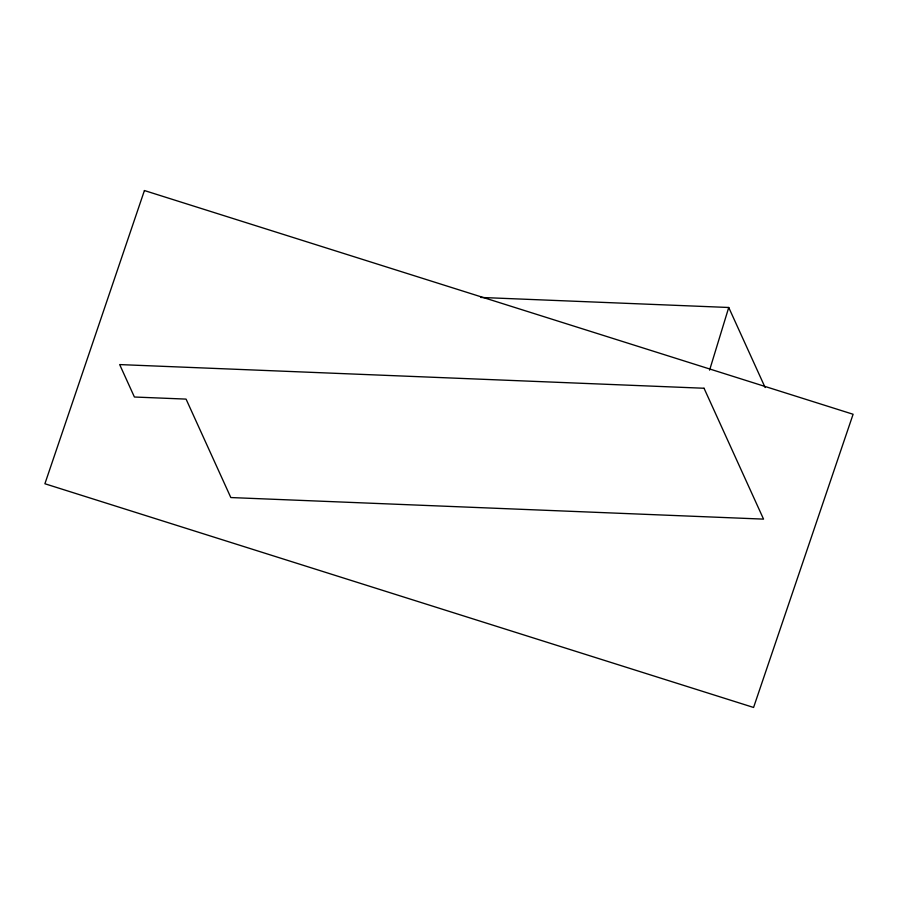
<?xml version="1.0" encoding="UTF-8"?>
<svg xmlns="http://www.w3.org/2000/svg" width="898" height="898" viewBox="0 0 898 898"><rect width="100%" height="100%" fill="white"/><g stroke="black" fill="none" stroke-linecap="round" stroke-linejoin="round"><path stroke-width="1.35" d="M709.588 370.144L728.738 307.486L480.699 297.44M728.738 307.486L765.141 387.532M144.421 190.544L44.9 483.753L753.579 707.456L853.1 414.259L144.421 190.544M704.043 388.25L119.67 364.577L134.408 397.017L186.066 399.105L230.82 497.548L763.547 519.123L704.043 388.25"/></g></svg>
